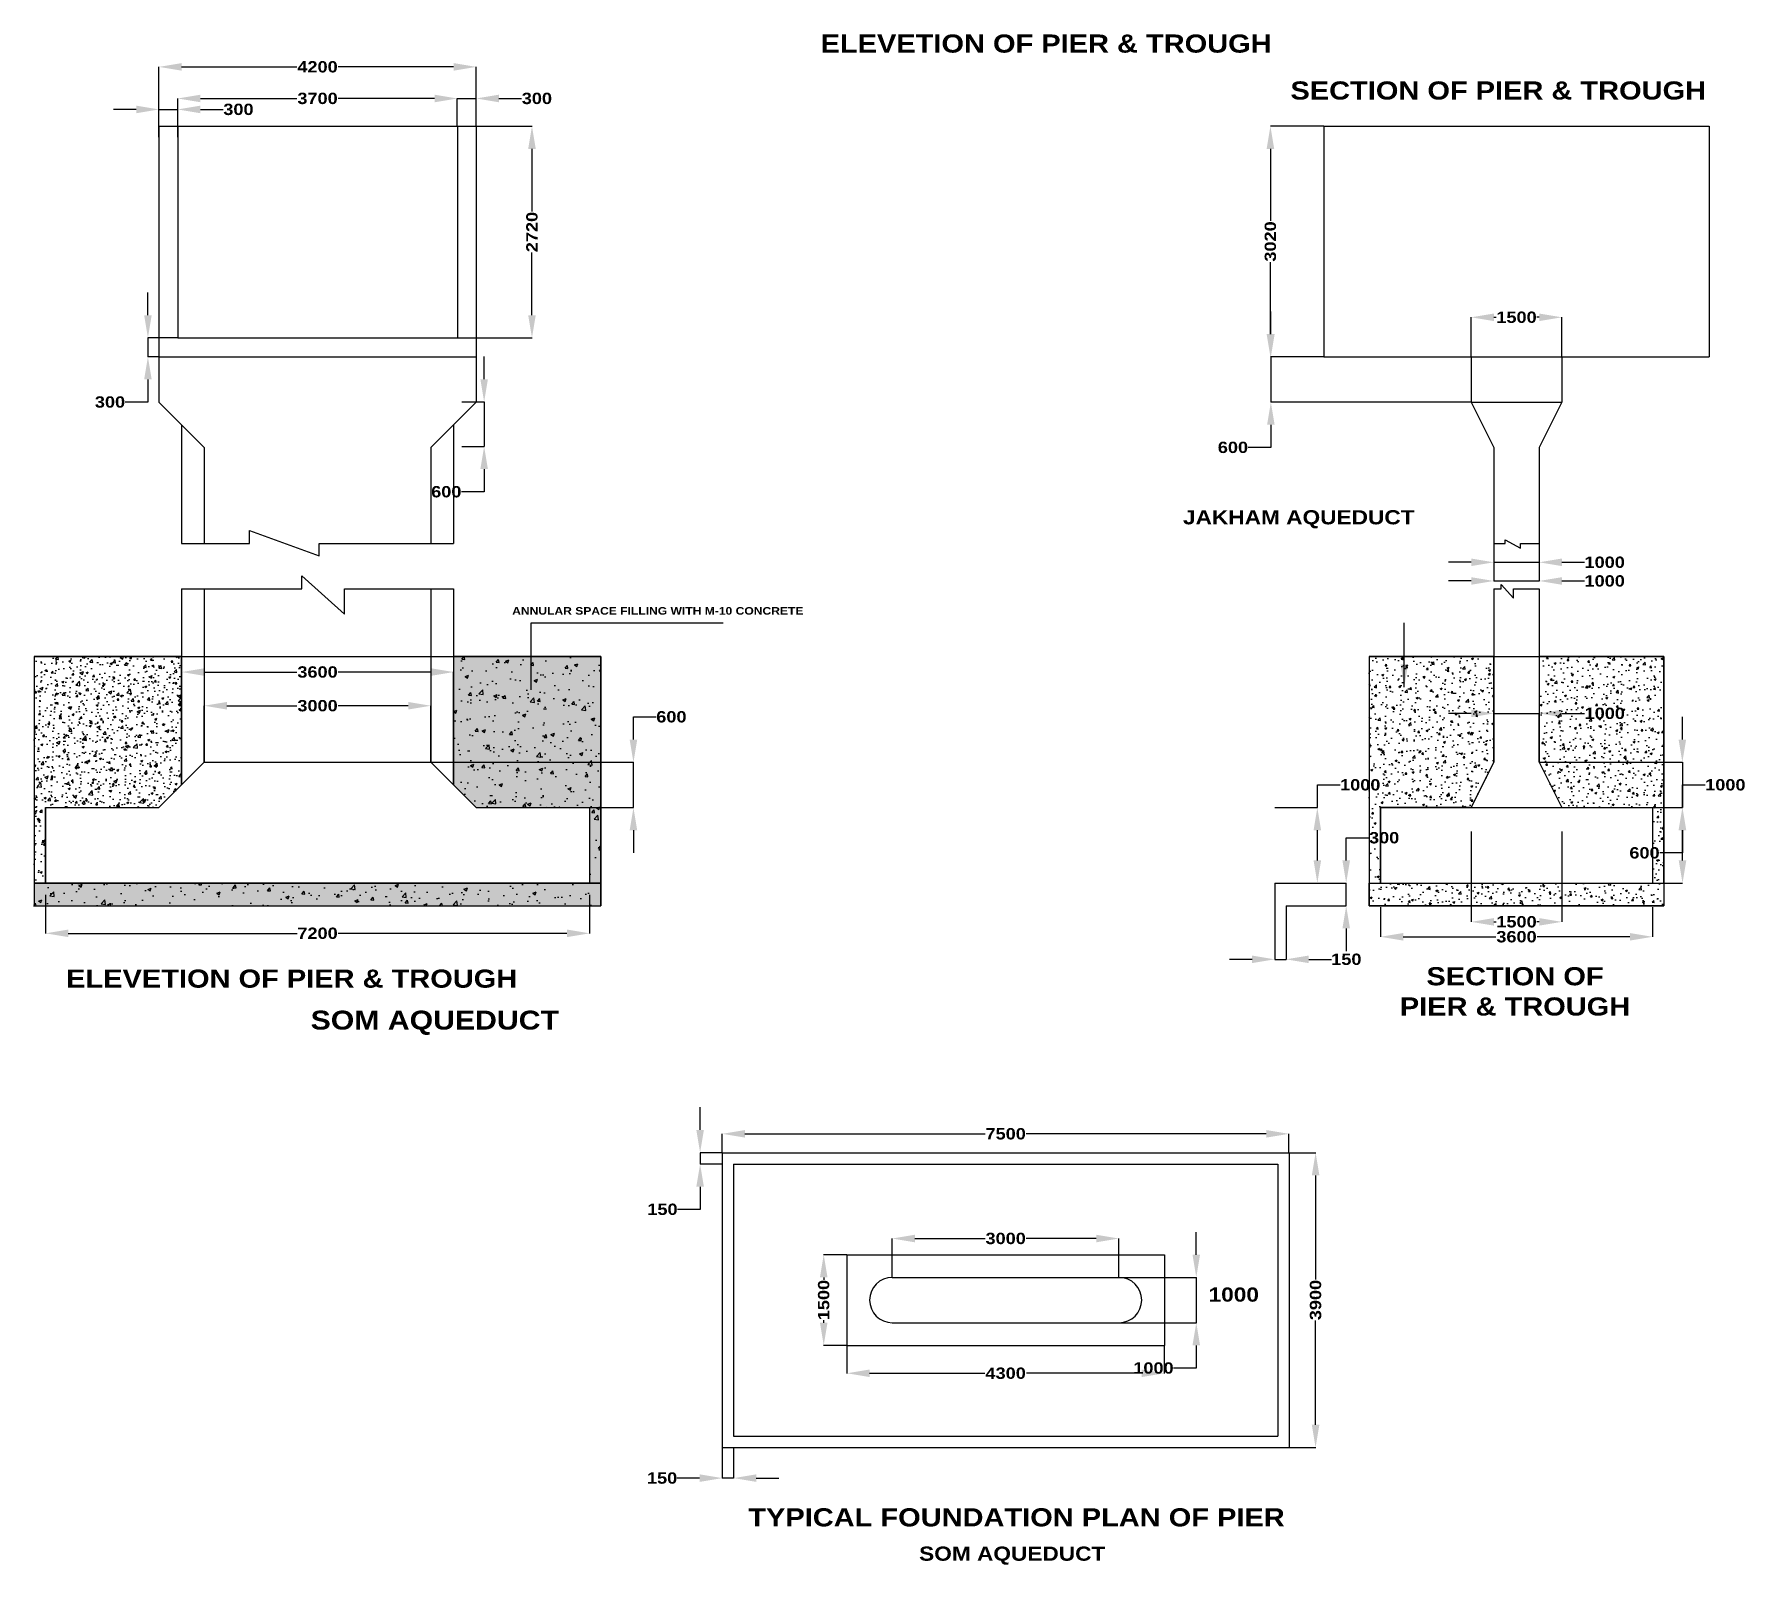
# Model space of a CAD drawing. Header units: millimetres. Extents: x -10467 to 12172, y -15645 to 4606.
import ezdxf

# ---------------------------------------------------------------- set-up
doc = ezdxf.new("R2010")
doc.units = ezdxf.units.MM
doc.styles.get("Standard").update_dxf_attribs({"font": 'ariblk.TTF'})
doc.dimstyles.new('ISO-25', dxfattribs={"dimtxt": 150, "dimasz": 300, "dimexe": 1.25, "dimexo": 0.625, "dimtad": 0, "dimtoh": 1, "dimtxsty": 'Standard', "dimcen": 75, "dimadec": 0, "dimazin": 0, "dimtfac": 1, "dimtmove": 0, "dimatfit": 2, "dimfxl": 0, "dimarcsym": 0})
pattern_1 = [(50, (-9067.62, 0), (455.462, -39.848), [47.625, -523.875]), (355, (-9067.6, 0), (-88.107, 477.642), [38.1, -419.1]), (100.451, (-9029.67, -3.3), (367.356, 437.792), [40.475, -445.225]), (46.184, (-9067.6, 127), (677.698, -105.106), [71.438, -785.812]), (96.636, (-9011.15, 118.24), (593.51, 618.564), [60.712, -667.837]), (351.184, (-9067.6, 127), (593.51, 618.563), [57.15, -628.65]), (21, (-9004.12, 95.25), (379.037, -255.664), [47.625, -523.875]), (326, (-9004.1, 95.25), (154.505, 460.47), [38.1, -419.1]), (71.4514, (-8972.54, 73.94), (533.541, 204.807), [40.475, -445.225]), (37.5, (-9067.62, 0), (7.7215, 211.3876), [0, -414.02, 0, -425.45, 0, -420.6875]), (7.5, (-9067.62, 0), (167.049, 250.4514), [0, -242.57, 0, -404.495, 0, -160.3375]), (327.5, (-9209.23, 0), (338.9765, -14.322), [0, -158.75, 0, -495.3, 0, -657.225]), (317.5, (-9272.73, 0), (370.323, 63.566), [0, -206.375, 0, -328.93, 0, -466.725])]
pattern_2 = [(50, (-9067.62, 0), (273.277, -23.9086), [28.575, -314.325]), (355, (-9067.62, 0), (-52.864, 286.585), [22.86, -251.46]), (100.451, (-9044.85, -2), (220.414, 262.675), [24.285, -267.135]), (46.184, (-9067.62, 76.2), (406.619, -63.063), [42.862, -471.488]), (96.6356, (-9033.74, 70.94), (356.106, 371.138), [36.428, -400.702]), (351.184, (-9067.62, 76.2), (356.107, 371.138), [34.29, -377.19]), (21, (-9029.52, 57.15), (227.4223, -153.3983), [28.575, -314.325]), (326, (-9029.52, 57.15), (92.703, 276.282), [22.86, -251.46]), (71.4514, (-9010.57, 44.37), (320.125, 122.884), [24.285, -267.135]), (37.5, (-9067.62, 0), (4.6329, 126.8326), [0, -248.412, 0, -255.27, 0, -252.4125]), (7.5, (-9067.62, 0), (100.2295, 150.2709), [0, -145.542, 0, -242.697, 0, -96.2025]), (327.5, (-9152.59, 0), (203.3859, -8.5931), [0, -95.25, 0, -297.18, 0, -394.335]), (317.5, (-9190.69, 0), (222.1938, 38.1397), [0, -123.825, 0, -197.358, 0, -280.035])]

# ---------------------------------------------------------------- blocks, each defined once
blk = doc.blocks.new('*D1')
at = {"color": 0, "lineweight": -2}
for p, q in [((7351, -6942), (7351, -7337)), ((10951, -6942), (10951, -7337)), ((7651, -7336), (8879, -7336)), ((10651, -7336), (9423, -7336))]:
    blk.add_line(p, q, dxfattribs=at)
at = {"color": 0}
for points in [[(7651, -7286), (7651, -7386), (7351, -7336)], [(10651, -7286), (10651, -7386), (10951, -7336)]]:
    blk.add_solid(points, dxfattribs=at)
at = {"layer": 'Defpoints', "color": 0}
for p in [(7351, -6941), (10951, -6941), (10951, -7336)]:
    blk.add_point(p, dxfattribs=at)
at = {"color": 0, "insert": (9151, -7336), "char_height": 150, "attachment_point": 5}
blk.add_mtext('3600', dxfattribs=at)
blk = doc.blocks.new('*D2')
at = {"color": 0, "lineweight": -2}
for p, q in [((11346, -4726), (11346, -4426)), ((9451, -5026), (11348, -5026)), ((11346, -5026), (11346, -5626)), ((10952, -5626), (11348, -5626)), ((11346, -5926), (11346, -6226)), ((11346, -6226), (11046, -6226))]:
    blk.add_line(p, q, dxfattribs=at)
at = {"color": 0}
for points in [[(11296, -4726), (11396, -4726), (11346, -5026)], [(11296, -5926), (11396, -5926), (11346, -5626)]]:
    blk.add_solid(points, dxfattribs=at)
at = {"layer": 'Defpoints', "color": 0}
for p in [(9451, -5026), (10951, -5626), (11346, -5626)]:
    blk.add_point(p, dxfattribs=at)
at = {"color": 0, "insert": (10845, -6226), "char_height": 150, "attachment_point": 5}
blk.add_mtext('600', dxfattribs=at)
blk = doc.blocks.new('*D3')
at = {"color": 0, "lineweight": -2}
for p, q in [((8551, -5942), (8551, -7139)), ((9751, -5942), (9751, -7139)), ((8851, -7138), (8884, -7138)), ((9451, -7138), (9418, -7138))]:
    blk.add_line(p, q, dxfattribs=at)
at = {"color": 0}
for points in [[(8851, -7088), (8851, -7188), (8551, -7138)], [(9451, -7088), (9451, -7188), (9751, -7138)]]:
    blk.add_solid(points, dxfattribs=at)
at = {"layer": 'Defpoints', "color": 0}
for p in [(8551, -5941), (9751, -5941), (9751, -7138)]:
    blk.add_point(p, dxfattribs=at)
at = {"color": 0, "insert": (9151, -7138), "char_height": 150, "attachment_point": 5}
blk.add_mtext('1500', dxfattribs=at)
blk = doc.blocks.new('*D4')
at = {"color": 0, "lineweight": -2}
for p, q in [((8551, -4380), (8251, -4380)), ((8851, -5026), (8851, -4379)), ((8851, -4380), (9451, -4380)), ((9451, -5026), (9451, -4379)), ((9751, -4380), (10051, -4380))]:
    blk.add_line(p, q, dxfattribs=at)
at = {"color": 0}
for points in [[(8551, -4330), (8551, -4430), (8851, -4380)], [(9751, -4330), (9751, -4430), (9451, -4380)]]:
    blk.add_solid(points, dxfattribs=at)
at = {"layer": 'Defpoints', "color": 0}
for p in [(9451, -4380), (8851, -5026), (9451, -5026)]:
    blk.add_point(p, dxfattribs=at)
at = {"color": 0, "insert": (10319, -4380), "char_height": 150, "attachment_point": 5}
blk.add_mtext('1000', dxfattribs=at)
blk = doc.blocks.new('*D5')
at = {"color": 0, "lineweight": -2}
for p, q in [((-10317, -6779), (-10317, -7292)), ((-3117, -6779), (-3117, -7292)), ((-10017, -7290), (-6988, -7290)), ((-3417, -7290), (-6446, -7290))]:
    blk.add_line(p, q, dxfattribs=at)
at = {"color": 0}
for points in [[(-10017, -7240), (-10017, -7340), (-10317, -7290)], [(-3417, -7240), (-3417, -7340), (-3117, -7290)]]:
    blk.add_solid(points, dxfattribs=at)
at = {"layer": 'Defpoints', "color": 0}
for p in [(-10317, -6779), (-3117, -6779), (-3117, -7290)]:
    blk.add_point(p, dxfattribs=at)
at = {"color": 0, "insert": (-6717, -7290), "char_height": 150, "attachment_point": 5}
blk.add_mtext('7200', dxfattribs=at)
blk = doc.blocks.new('*D6')
at = {"color": 0, "lineweight": -2}
for p, q in [((11348, -5626), (11348, -5326)), ((11348, -5326), (11648, -5326)), ((10951, -5626), (11349, -5626)), ((11348, -6326), (11348, -5926)), ((10951, -6626), (11349, -6626))]:
    blk.add_line(p, q, dxfattribs=at)
at = {"color": 0}
for points in [[(11298, -5926), (11398, -5926), (11348, -5626)], [(11298, -6326), (11398, -6326), (11348, -6626)]]:
    blk.add_solid(points, dxfattribs=at)
at = {"layer": 'Defpoints', "color": 0}
for p in [(10951, -5626), (11348, -5626), (10951, -6626)]:
    blk.add_point(p, dxfattribs=at)
at = {"color": 0, "insert": (11915, -5326), "char_height": 150, "attachment_point": 5}
blk.add_mtext('1000', dxfattribs=at)
blk = doc.blocks.new('*D7')
at = {"color": 0, "lineweight": -2}
for p, q in [((6515, -5626), (6515, -5326)), ((6515, -5326), (6815, -5326)), ((5951, -5626), (6516, -5626)), ((6515, -6326), (6515, -5926)), ((5951, -6626), (6516, -6626))]:
    blk.add_line(p, q, dxfattribs=at)
at = {"color": 0}
for points in [[(6465, -5926), (6565, -5926), (6515, -5626)], [(6465, -6326), (6565, -6326), (6515, -6626)]]:
    blk.add_solid(points, dxfattribs=at)
at = {"layer": 'Defpoints', "color": 0}
for p in [(5951, -5626), (6515, -5626), (5951, -6626)]:
    blk.add_point(p, dxfattribs=at)
at = {"color": 0, "insert": (7083, -5326), "char_height": 150, "attachment_point": 5}
blk.add_mtext('1000', dxfattribs=at)
blk = doc.blocks.new('*D8')
at = {"color": 0, "lineweight": -2}
for p, q in [((-2536, -4726), (-2536, -4426)), ((-2536, -4426), (-2236, -4426)), ((-5216, -5026), (-2534, -5026)), ((-2536, -5626), (-2536, -5026)), ((-3116, -5626), (-2534, -5626)), ((-2536, -5926), (-2536, -6226))]:
    blk.add_line(p, q, dxfattribs=at)
at = {"color": 0}
for points in [[(-2586, -4726), (-2486, -4726), (-2536, -5026)], [(-2586, -5926), (-2486, -5926), (-2536, -5626)]]:
    blk.add_solid(points, dxfattribs=at)
at = {"layer": 'Defpoints', "color": 0}
for p in [(-5217, -5026), (-2536, -5026), (-3117, -5626)]:
    blk.add_point(p, dxfattribs=at)
at = {"color": 0, "insert": (-2034, -4426), "char_height": 150, "attachment_point": 5}
blk.add_mtext('600', dxfattribs=at)
blk = doc.blocks.new('*D9')
at = {"color": 0, "lineweight": -2}
for p, q in [((-8517, -5326), (-8517, -3832)), ((-8217, -3833), (-6989, -3833)), ((-5217, -3833), (-6445, -3833)), ((-4917, -5326), (-4917, -3832))]:
    blk.add_line(p, q, dxfattribs=at)
at = {"color": 0}
for points in [[(-8217, -3783), (-8217, -3883), (-8517, -3833)], [(-5217, -3783), (-5217, -3883), (-4917, -3833)]]:
    blk.add_solid(points, dxfattribs=at)
at = {"layer": 'Defpoints', "color": 0}
for p in [(-4917, -3833), (-8517, -5326), (-4917, -5326)]:
    blk.add_point(p, dxfattribs=at)
at = {"color": 0, "insert": (-6717, -3833), "char_height": 150, "attachment_point": 5}
blk.add_mtext('3600', dxfattribs=at)
blk = doc.blocks.new('*D10')
at = {"color": 0, "lineweight": -2}
for p, q in [((6600, 3389), (5893, 3389)), ((5894, 3089), (5894, 2136)), ((5894, 639), (5894, 1592)), ((6600, 339), (5893, 339))]:
    blk.add_line(p, q, dxfattribs=at)
at = {"color": 0}
for points in [[(5844, 3089), (5944, 3089), (5894, 3389)], [(5844, 639), (5944, 639), (5894, 339)]]:
    blk.add_solid(points, dxfattribs=at)
at = {"layer": 'Defpoints', "color": 0}
for p in [(6601, 3389), (5894, 339), (6601, 339)]:
    blk.add_point(p, dxfattribs=at)
at = {"color": 0, "insert": (5894, 1864), "char_height": 150, "attachment_point": 5, "rotation": 90}
blk.add_mtext('3020', dxfattribs=at)
blk = doc.blocks.new('*D11')
at = {"color": 0, "lineweight": -2}
for p, q in [((-4866, 3389), (-3878, 3389)), ((-3879, 3089), (-3879, 2262)), ((-3879, 889), (-3879, 1716)), ((-4866, 589), (-3878, 589))]:
    blk.add_line(p, q, dxfattribs=at)
at = {"color": 0}
for points in [[(-3929, 3089), (-3829, 3089), (-3879, 3389)], [(-3929, 889), (-3829, 889), (-3879, 589)]]:
    blk.add_solid(points, dxfattribs=at)
at = {"layer": 'Defpoints', "color": 0}
for p in [(-4867, 3389), (-4867, 589), (-3879, 589)]:
    blk.add_point(p, dxfattribs=at)
at = {"color": 0, "insert": (-3879, 1989), "char_height": 150, "attachment_point": 5, "rotation": 90}
blk.add_mtext('2720', dxfattribs=at)
blk = doc.blocks.new('*D12')
at = {"color": 0, "lineweight": -2}
for p, q in [((-5167, 3756), (-5467, 3756)), ((-4867, 3390), (-4867, 3757)), ((-4867, 3756), (-4617, 3756)), ((-4617, 3390), (-4617, 3757)), ((-4317, 3756), (-4017, 3756))]:
    blk.add_line(p, q, dxfattribs=at)
at = {"color": 0}
for points in [[(-5167, 3806), (-5167, 3706), (-4867, 3756)], [(-4317, 3806), (-4317, 3706), (-4617, 3756)]]:
    blk.add_solid(points, dxfattribs=at)
at = {"layer": 'Defpoints', "color": 0}
for p in [(-4617, 3756), (-4867, 3389), (-4617, 3389)]:
    blk.add_point(p, dxfattribs=at)
at = {"color": 0, "insert": (-3814, 3756), "char_height": 150, "attachment_point": 5}
blk.add_mtext('300', dxfattribs=at)
blk = doc.blocks.new('*D13')
at = {"color": 0, "lineweight": -2}
for p, q in [((-8567, 3390), (-8567, 3757)), ((-8267, 3756), (-6989, 3756)), ((-5167, 3756), (-6445, 3756)), ((-4867, 3390), (-4867, 3757))]:
    blk.add_line(p, q, dxfattribs=at)
at = {"color": 0}
for points in [[(-8267, 3806), (-8267, 3706), (-8567, 3756)], [(-5167, 3806), (-5167, 3706), (-4867, 3756)]]:
    blk.add_solid(points, dxfattribs=at)
at = {"layer": 'Defpoints', "color": 0}
for p in [(-4867, 3756), (-8567, 3389), (-4867, 3389)]:
    blk.add_point(p, dxfattribs=at)
at = {"color": 0, "insert": (-6717, 3756), "char_height": 150, "attachment_point": 5}
blk.add_mtext('3700', dxfattribs=at)
blk = doc.blocks.new('*D14')
at = {"color": 0, "lineweight": -2}
for p, q in [((-9117, 3611), (-9417, 3611)), ((-8817, 3244), (-8817, 3612)), ((-8817, 3611), (-8567, 3611)), ((-8567, 3244), (-8567, 3612)), ((-8267, 3611), (-7967, 3611))]:
    blk.add_line(p, q, dxfattribs=at)
at = {"color": 0}
for points in [[(-9117, 3661), (-9117, 3561), (-8817, 3611)], [(-8267, 3661), (-8267, 3561), (-8567, 3611)]]:
    blk.add_solid(points, dxfattribs=at)
at = {"layer": 'Defpoints', "color": 0}
for p in [(-8567, 3611), (-8817, 3244), (-8567, 3244)]:
    blk.add_point(p, dxfattribs=at)
at = {"color": 0, "insert": (-7764, 3611), "char_height": 150, "attachment_point": 5}
blk.add_mtext('300', dxfattribs=at)
blk = doc.blocks.new('*D15')
at = {"color": 0, "lineweight": -2}
for p, q in [((-8817, 3390), (-8817, 4175)), ((-8517, 4174), (-6990, 4174)), ((-4917, 4174), (-6443, 4174)), ((-4617, 3390), (-4617, 4175))]:
    blk.add_line(p, q, dxfattribs=at)
at = {"color": 0}
for points in [[(-8517, 4224), (-8517, 4124), (-8817, 4174)], [(-4917, 4224), (-4917, 4124), (-4617, 4174)]]:
    blk.add_solid(points, dxfattribs=at)
at = {"layer": 'Defpoints', "color": 0}
for p in [(-4617, 4174), (-8817, 3390), (-4617, 3390)]:
    blk.add_point(p, dxfattribs=at)
at = {"color": 0, "insert": (-6717, 4174), "char_height": 150, "attachment_point": 5}
blk.add_mtext('4200', dxfattribs=at)
blk = doc.blocks.new('*D16')
at = {"color": 0, "lineweight": -2}
for p, q in [((-8217, -5025), (-8217, -4278)), ((-7917, -4279), (-6989, -4279)), ((-5517, -4279), (-6445, -4279)), ((-5217, -5026), (-5217, -4278))]:
    blk.add_line(p, q, dxfattribs=at)
at = {"color": 0}
for points in [[(-7917, -4229), (-7917, -4329), (-8217, -4279)], [(-5517, -4229), (-5517, -4329), (-5217, -4279)]]:
    blk.add_solid(points, dxfattribs=at)
at = {"layer": 'Defpoints', "color": 0}
for p in [(-5217, -4279), (-8217, -5026), (-5217, -5026)]:
    blk.add_point(p, dxfattribs=at)
at = {"color": 0, "insert": (-6717, -4279), "char_height": 150, "attachment_point": 5}
blk.add_mtext('3000', dxfattribs=at)
blk = doc.blocks.new('*D17')
at = {"color": 0, "lineweight": -2}
for p, q in [((290, -11542), (-19, -11542)), ((-18, -11842), (-18, -11875)), ((-18, -12442), (-18, -12410)), ((290, -12742), (-19, -12742))]:
    blk.add_line(p, q, dxfattribs=at)
at = {"color": 0}
for points in [[(-68, -11842), (32, -11842), (-18, -11542)], [(-68, -12442), (32, -12442), (-18, -12742)]]:
    blk.add_solid(points, dxfattribs=at)
at = {"layer": 'Defpoints', "color": 0}
for p in [(290, -11542), (-18, -12742), (290, -12742)]:
    blk.add_point(p, dxfattribs=at)
at = {"color": 0, "insert": (-18, -12142), "char_height": 150, "attachment_point": 5, "rotation": 90}
blk.add_mtext('1500', dxfattribs=at)
blk = doc.blocks.new('*D18')
at = {"color": 0, "lineweight": -2}
for p, q in [((290, -12743), (290, -13112)), ((4490, -12743), (4490, -13112)), ((590, -13111), (2116, -13111)), ((4190, -13111), (2664, -13111))]:
    blk.add_line(p, q, dxfattribs=at)
at = {"color": 0}
for points in [[(590, -13061), (590, -13161), (290, -13111)], [(4190, -13061), (4190, -13161), (4490, -13111)]]:
    blk.add_solid(points, dxfattribs=at)
at = {"layer": 'Defpoints', "color": 0}
for p in [(290, -12742), (4490, -12742), (4490, -13111)]:
    blk.add_point(p, dxfattribs=at)
at = {"color": 0, "insert": (2390, -13111), "char_height": 150, "attachment_point": 5}
blk.add_mtext('4300', dxfattribs=at)
blk = doc.blocks.new('*D19')
at = {"color": 0, "lineweight": -2}
for p, q in [((4913, -11542), (4913, -11242)), ((891, -11842), (4914, -11842)), ((4913, -11842), (4913, -12442)), ((891, -12442), (4914, -12442)), ((4913, -12742), (4913, -13042)), ((4913, -13042), (4613, -13042))]:
    blk.add_line(p, q, dxfattribs=at)
at = {"color": 0}
for points in [[(4863, -11542), (4963, -11542), (4913, -11842)], [(4863, -12742), (4963, -12742), (4913, -12442)]]:
    blk.add_solid(points, dxfattribs=at)
at = {"layer": 'Defpoints', "color": 0}
for p in [(890, -11842), (890, -12442), (4913, -12442)]:
    blk.add_point(p, dxfattribs=at)
at = {"color": 0, "insert": (4346, -13042), "char_height": 150, "attachment_point": 5}
blk.add_mtext('1000', dxfattribs=at)
blk = doc.blocks.new('*D20')
at = {"color": 0, "lineweight": -2}
for p, q in [((890, -11842), (890, -11326)), ((1190, -11328), (2118, -11328)), ((3590, -11328), (2662, -11328)), ((3890, -11842), (3890, -11326))]:
    blk.add_line(p, q, dxfattribs=at)
at = {"color": 0}
for points in [[(1190, -11278), (1190, -11378), (890, -11328)], [(3590, -11278), (3590, -11378), (3890, -11328)]]:
    blk.add_solid(points, dxfattribs=at)
at = {"layer": 'Defpoints', "color": 0}
for p in [(3890, -11328), (890, -11842), (3890, -11842)]:
    blk.add_point(p, dxfattribs=at)
at = {"color": 0, "insert": (2390, -11328), "char_height": 150, "attachment_point": 5}
blk.add_mtext('3000', dxfattribs=at)
blk = doc.blocks.new('*D21')
at = {"color": 0, "lineweight": -2}
for p, q in [((5900, 639), (5900, 939)), ((6600, 339), (5898, 339)), ((5900, 339), (5900, -261)), ((8550, -261), (5898, -261)), ((5900, -561), (5900, -861)), ((5900, -861), (5600, -861))]:
    blk.add_line(p, q, dxfattribs=at)
at = {"color": 0}
for points in [[(5850, 639), (5950, 639), (5900, 339)], [(5850, -561), (5950, -561), (5900, -261)]]:
    blk.add_solid(points, dxfattribs=at)
at = {"layer": 'Defpoints', "color": 0}
for p in [(6601, 339), (5900, -261), (8551, -261)]:
    blk.add_point(p, dxfattribs=at)
at = {"color": 0, "insert": (5398, -861), "char_height": 150, "attachment_point": 5}
blk.add_mtext('600', dxfattribs=at)
blk = doc.blocks.new('*D22')
at = {"color": 0, "lineweight": -2}
for p, q in [((8851, -2134), (8851, -2382)), ((9451, -2134), (9451, -2382)), ((8551, -2381), (8251, -2381)), ((8851, -2381), (9451, -2381)), ((9751, -2381), (10051, -2381))]:
    blk.add_line(p, q, dxfattribs=at)
at = {"color": 0}
for points in [[(8551, -2331), (8551, -2431), (8851, -2381)], [(9751, -2331), (9751, -2431), (9451, -2381)]]:
    blk.add_solid(points, dxfattribs=at)
at = {"layer": 'Defpoints', "color": 0}
for p in [(8851, -2133), (9451, -2133), (9451, -2381)]:
    blk.add_point(p, dxfattribs=at)
at = {"color": 0, "insert": (10318, -2381), "char_height": 150, "attachment_point": 5}
blk.add_mtext('1000', dxfattribs=at)
blk = doc.blocks.new('*D23')
at = {"color": 0, "lineweight": -2}
for p, q in [((8551, 340), (8551, 862)), ((8851, 861), (8884, 861)), ((9451, 861), (9418, 861)), ((9751, 340), (9751, 862))]:
    blk.add_line(p, q, dxfattribs=at)
at = {"color": 0}
for points in [[(8851, 911), (8851, 811), (8551, 861)], [(9451, 911), (9451, 811), (9751, 861)]]:
    blk.add_solid(points, dxfattribs=at)
at = {"layer": 'Defpoints', "color": 0}
for p in [(9751, 861), (8551, 339), (9751, 339)]:
    blk.add_point(p, dxfattribs=at)
at = {"color": 0, "insert": (9151, 861), "char_height": 150, "attachment_point": 5}
blk.add_mtext('1500', dxfattribs=at)
blk = doc.blocks.new('*D24')
at = {"color": 0, "lineweight": -2}
for p, q in [((6897, -6326), (6897, -6026)), ((6897, -6026), (7197, -6026)), ((6101, -6626), (6898, -6626)), ((6897, -6926), (6897, -6626)), ((6101, -6926), (6898, -6926)), ((6897, -7226), (6897, -7526))]:
    blk.add_line(p, q, dxfattribs=at)
at = {"color": 0}
for points in [[(6847, -6326), (6947, -6326), (6897, -6626)], [(6847, -7226), (6947, -7226), (6897, -6926)]]:
    blk.add_solid(points, dxfattribs=at)
at = {"layer": 'Defpoints', "color": 0}
for p in [(6101, -6626), (6897, -6626), (6101, -6926)]:
    blk.add_point(p, dxfattribs=at)
at = {"color": 0, "insert": (7399, -6026), "char_height": 150, "attachment_point": 5}
blk.add_mtext('300', dxfattribs=at)
blk = doc.blocks.new('*D25')
at = {"color": 0, "lineweight": -2}
for p, q in [((5951, -6627), (5951, -7636)), ((6101, -6927), (6101, -7636)), ((5651, -7634), (5351, -7634)), ((5951, -7634), (6101, -7634)), ((6401, -7634), (6701, -7634))]:
    blk.add_line(p, q, dxfattribs=at)
at = {"color": 0}
for points in [[(5651, -7584), (5651, -7684), (5951, -7634)], [(6401, -7584), (6401, -7684), (6101, -7634)]]:
    blk.add_solid(points, dxfattribs=at)
at = {"layer": 'Defpoints', "color": 0}
for p in [(5951, -6626), (6101, -6926), (6101, -7634)]:
    blk.add_point(p, dxfattribs=at)
at = {"color": 0, "insert": (6899, -7634), "char_height": 150, "attachment_point": 5}
blk.add_mtext('150', dxfattribs=at)
blk = doc.blocks.new('*D26')
at = {"color": 0, "lineweight": -2}
for p, q in [((-1360, -10192), (-1360, -9941)), ((-1060, -9943), (2119, -9943)), ((5840, -9943), (2661, -9943)), ((6140, -10192), (6140, -9941))]:
    blk.add_line(p, q, dxfattribs=at)
at = {"color": 0}
for points in [[(-1060, -9893), (-1060, -9993), (-1360, -9943)], [(5840, -9893), (5840, -9993), (6140, -9943)]]:
    blk.add_solid(points, dxfattribs=at)
at = {"layer": 'Defpoints', "color": 0}
for p in [(6140, -9943), (-1360, -10192), (6140, -10192)]:
    blk.add_point(p, dxfattribs=at)
at = {"color": 0, "insert": (2390, -9943), "char_height": 150, "attachment_point": 5}
blk.add_mtext('7500', dxfattribs=at)
blk = doc.blocks.new('*D27')
at = {"color": 0, "lineweight": -2}
for p, q in [((6141, -10192), (6494, -10192)), ((6492, -10492), (6492, -11870)), ((6492, -13792), (6492, -12414)), ((6141, -14092), (6494, -14092))]:
    blk.add_line(p, q, dxfattribs=at)
at = {"color": 0}
for points in [[(6442, -10492), (6542, -10492), (6492, -10192)], [(6442, -13792), (6542, -13792), (6492, -14092)]]:
    blk.add_solid(points, dxfattribs=at)
at = {"layer": 'Defpoints', "color": 0}
for p in [(6140, -10192), (6140, -14092), (6492, -14092)]:
    blk.add_point(p, dxfattribs=at)
at = {"color": 0, "insert": (6492, -12142), "char_height": 150, "attachment_point": 5, "rotation": 90}
blk.add_mtext('3900', dxfattribs=at)
blk = doc.blocks.new('*D28')
at = {"color": 0, "lineweight": -2}
for p, q in [((-1360, -14093), (-1360, -14499)), ((-1210, -14093), (-1210, -14499)), ((-1660, -14498), (-1960, -14498)), ((-1210, -14498), (-1360, -14498)), ((-910, -14498), (-610, -14498))]:
    blk.add_line(p, q, dxfattribs=at)
at = {"color": 0}
for points in [[(-1660, -14448), (-1660, -14548), (-1360, -14498)], [(-910, -14448), (-910, -14548), (-1210, -14498)]]:
    blk.add_solid(points, dxfattribs=at)
at = {"layer": 'Defpoints', "color": 0}
for p in [(-1360, -14092), (-1210, -14092), (-1360, -14498)]:
    blk.add_point(p, dxfattribs=at)
at = {"color": 0, "insert": (-2157, -14498), "char_height": 150, "attachment_point": 5}
blk.add_mtext('150', dxfattribs=at)
blk = doc.blocks.new('*D29')
at = {"color": 0, "lineweight": -2}
for p, q in [((-1654, -9892), (-1654, -9592)), ((-1360, -10192), (-1655, -10192)), ((-1360, -10342), (-1655, -10342)), ((-1654, -10192), (-1654, -10342)), ((-1654, -10642), (-1654, -10942)), ((-1654, -10942), (-1954, -10942))]:
    blk.add_line(p, q, dxfattribs=at)
at = {"color": 0}
for points in [[(-1704, -9892), (-1604, -9892), (-1654, -10192)], [(-1704, -10642), (-1604, -10642), (-1654, -10342)]]:
    blk.add_solid(points, dxfattribs=at)
at = {"layer": 'Defpoints', "color": 0}
for p in [(-1654, -10342), (-1360, -10192), (-1360, -10342)]:
    blk.add_point(p, dxfattribs=at)
at = {"color": 0, "insert": (-2152, -10942), "char_height": 150, "attachment_point": 5}
blk.add_mtext('150', dxfattribs=at)
blk = doc.blocks.new('*D30')
at = {"color": 0, "lineweight": -2}
for p, q in [((-4512, 42), (-4512, 342)), ((-4807, -258), (-4510, -258)), ((-4512, -258), (-4512, -848)), ((-4807, -848), (-4510, -848)), ((-4512, -1148), (-4512, -1448)), ((-4512, -1448), (-4812, -1448))]:
    blk.add_line(p, q, dxfattribs=at)
at = {"color": 0}
for points in [[(-4562, 42), (-4462, 42), (-4512, -258)], [(-4562, -1148), (-4462, -1148), (-4512, -848)]]:
    blk.add_solid(points, dxfattribs=at)
at = {"layer": 'Defpoints', "color": 0}
for p in [(-4807, -258), (-4807, -848), (-4512, -848)]:
    blk.add_point(p, dxfattribs=at)
at = {"color": 0, "insert": (-5013, -1448), "char_height": 150, "attachment_point": 5}
blk.add_mtext('600', dxfattribs=at)
blk = doc.blocks.new('*D31')
at = {"color": 0, "lineweight": -2}
for p, q in [((-8962, 889), (-8962, 1189)), ((-8567, 589), (-8963, 589)), ((-8962, 589), (-8962, 339)), ((-8817, 339), (-8963, 339)), ((-8962, 39), (-8962, -261)), ((-8962, -261), (-9262, -261))]:
    blk.add_line(p, q, dxfattribs=at)
at = {"color": 0}
for points in [[(-9012, 889), (-8912, 889), (-8962, 589)], [(-9012, 39), (-8912, 39), (-8962, 339)]]:
    blk.add_solid(points, dxfattribs=at)
at = {"layer": 'Defpoints', "color": 0}
for p in [(-8567, 589), (-8962, 339), (-8817, 339)]:
    blk.add_point(p, dxfattribs=at)
at = {"color": 0, "insert": (-9464, -261), "char_height": 150, "attachment_point": 5}
blk.add_mtext('300', dxfattribs=at)
blk = doc.blocks.new('*D32')
at = {"color": 0, "lineweight": -2}
for p, q in [((8851, -2381), (8851, -2629)), ((9451, -2381), (9451, -2629)), ((8551, -2628), (8251, -2628)), ((8851, -2628), (9451, -2628)), ((9751, -2628), (10051, -2628))]:
    blk.add_line(p, q, dxfattribs=at)
at = {"color": 0}
for points in [[(8551, -2578), (8551, -2678), (8851, -2628)], [(9751, -2578), (9751, -2678), (9451, -2628)]]:
    blk.add_solid(points, dxfattribs=at)
at = {"layer": 'Defpoints', "color": 0}
for p in [(8851, -2380), (9451, -2380), (9451, -2628)]:
    blk.add_point(p, dxfattribs=at)
at = {"color": 0, "insert": (10318, -2628), "char_height": 150, "attachment_point": 5}
blk.add_mtext('1000', dxfattribs=at)

msp = doc.modelspace()

# ---------------------------------------------------------------- hatches: boundary and pattern name
h = msp.add_hatch()
h.set_pattern_fill('AR-CONC', color=256, scale=2.5, style=0)
h.set_pattern_definition(pattern_1)
h.paths.add_polyline_path([(-8516.751, -3626.237), (-10466.751, -3626.237), (-10466.751, -6626.237), (-10316.751, -6626.237), (-10316.751, -5626.237), (-8816.751, -5626.237), (-8516.751, -5325.612)])
h = msp.add_hatch()
h.set_pattern_fill('AR-CONC', color=256, scale=1.5, style=0)
h.set_pattern_definition(pattern_2)
h.paths.add_polyline_path([(-8516.751, -3626.237), (-10466.751, -3626.237), (-10466.751, -6626.237), (-10316.751, -6626.237), (-10316.751, -5626.237), (-8816.751, -5626.237), (-8516.751, -5325.612)])
h = msp.add_hatch()
h.set_pattern_fill('AR-CONC', color=256, scale=1.5, style=0)
h.set_pattern_definition(pattern_2)
h.paths.add_polyline_path([(-2966.751, -3626.237), (-4916.751, -3626.237), (-4916.751, -5325.612), (-4616.751, -5626.237), (-3116.751, -5626.237), (-3116.126, -6626.237), (-2966.751, -6626.237)])
h.paths.add_polyline_path([(-2966.751, -6626.237), (-10466.751, -6626.237), (-10466.751, -6926.237), (-2966.751, -6926.237)])
h = msp.add_hatch()
h.set_pattern_fill('AR-CONC', color=256, scale=2.5, style=0)
h.set_pattern_definition(pattern_1)
h.paths.add_polyline_path([(-2966.751, -3626.237), (-4916.751, -3626.237), (-4916.751, -5325.612), (-4616.751, -5626.237), (-3116.751, -5626.237), (-3116.126, -6626.237), (-2966.751, -6626.237)])
h = msp.add_hatch()
h.set_pattern_fill('AR-CONC', color=256, scale=1.5, style=0)
h.paths.add_polyline_path([(8850.872, -3626.237), (7200.872, -3626.237), (7200.872, -6626.237), (7350.872, -6626.237), (7350.872, -5626.237), (8550.872, -5626.237), (8850.872, -5026.237)])
h.paths.add_polyline_path([(11100.872, -3626.237), (9450.872, -3626.237), (9451.497, -5026.237), (9750.872, -5626.237), (10950.872, -5626.237), (10951.497, -6626.237), (11100.872, -6626.237)])
h.paths.add_polyline_path([(11100.872, -6626.237), (7200.872, -6626.237), (7200.872, -6926.237), (11100.872, -6926.237)])
h.paths.add_polyline_path([(9489.622, -4245.457), (10315.952, -4245.457), (10315.952, -4515.171), (9489.622, -4515.171)], flags=24)
h = msp.add_hatch()
h.set_pattern_fill('AR-CONC', color=256, scale=2.5, style=0)
h.set_pattern_definition(pattern_1)
h.paths.add_polyline_path([(-10466.751, -6626.237), (-10466.751, -6926.237), (-2966.751, -6926.237), (-2966.751, -6626.237)])

# ---------------------------------------------------------------- linework, layer by layer
for p, q in [((-8816.751, 3389.045), (-8816.751, -260.955)), ((-8816.751, 3389.045), (-4616.751, 3389.045)), ((-8566.751, 3389.045), (-8566.751, 589.045)), ((-4866.751, 3389.045), (-4866.751, 589.045)), ((-4616.751, 3389.045), (-4616.751, -260.955)), ((6600.872, 3389.045), (11700.872, 3389.045)), ((6600.872, 3389.045), (6600.872, 339.045)), ((11700.872, 3389.045), (11700.872, 339.045)), ((-8566.751, 589.045), (-4866.751, 589.045)), ((-8816.751, 339.045), (-4616.751, 339.045)), ((6600.872, 339.045), (11700.872, 339.045)), ((8550.872, 339.045), (8550.872, -260.955)), ((9750.872, 339.045), (9750.872, -260.955)), ((-8216.751, -860.955), (-8816.751, -260.955)), ((-5216.751, -860.955), (-4616.751, -260.955)), ((8550.872, -260.955), (9750.872, -260.955)), ((8550.872, -260.955), (8850.872, -860.955)), ((9750.872, -260.955), (9450.872, -860.955)), ((-8516.751, -560.955), (-8516.751, -2133.306)), ((-4916.751, -560.955), (-4916.751, -2133.306)), ((-8216.751, -860.955), (-8216.751, -2133.306)), ((-5216.751, -860.955), (-5216.751, -2133.306)), ((8850.872, -860.955), (8850.872, -2133.306)), ((9450.872, -860.955), (9450.872, -2133.306)), ((-7616.206, -2133.306), (-7616.206, -1961.242)), ((-7616.206, -1961.242), (-6695.875, -2295.474)), ((-8516.751, -2133.306), (-8216.751, -2133.306)), ((-8216.751, -2133.306), (-7616.206, -2133.306)), ((-6695.875, -2295.474), (-6695.875, -2133.306)), ((-6695.875, -2133.306), (-4916.751, -2133.306)), ((8850.872, -2133.306), (9000.554, -2133.306)), ((9000.554, -2133.306), (9000.554, -2084.196)), ((9000.554, -2084.196), (9205.043, -2195.591)), ((9205.043, -2142.546), (9205.043, -2133.306)), ((9205.043, -2133.306), (9450.872, -2133.306)), ((9205.043, -2195.591), (9205.043, -2142.546)), ((-6922.97, -2733.306), (-6922.97, -2558.084)), ((-6922.97, -2558.084), (-6361.209, -3065.401)), ((8950.096, -2733.306), (8950.096, -2675.649)), ((8950.096, -2675.649), (9109.438, -2853.35)), ((-8516.751, -2733.306), (-8516.751, -5326.237)), ((-8516.751, -2733.306), (-6922.97, -2733.306)), ((-8216.751, -2733.306), (-8216.751, -5026.237)), ((-6361.209, -3065.401), (-6361.209, -2733.306)), ((-6361.209, -2733.306), (-4916.751, -2733.306)), ((-5216.751, -2733.306), (-5216.751, -5026.237)), ((-4916.751, -2733.306), (-4916.751, -5326.237)), ((8850.872, -2733.306), (8850.872, -5026.237)), ((8850.872, -2733.306), (8950.096, -2733.306)), ((9109.438, -2853.35), (9109.438, -2733.999)), ((9109.438, -2733.999), (9450.872, -2733.999)), ((9450.872, -2733.306), (9450.872, -5026.237)), ((-10466.751, -3626.237), (-10466.751, -6926.237)), ((-10466.751, -3626.237), (-2966.751, -3626.237)), ((-2966.751, -3626.237), (-2966.751, -6926.237)), ((7200.872, -3626.237), (7200.872, -6926.237)), ((7200.872, -3626.237), (11100.872, -3626.237)), ((11100.872, -3626.237), (11100.872, -6926.237)), ((-8816.751, -5626.237), (-8216.751, -5026.237)), ((-8216.751, -5026.237), (-5216.751, -5026.237)), ((-5216.751, -5026.237), (-4616.751, -5626.237)), ((8850.872, -5026.237), (8550.872, -5626.237)), ((9450.872, -5026.237), (9750.872, -5626.237)), ((-10316.751, -5626.237), (-8816.751, -5626.237)), ((-10316.751, -5626.237), (-10316.751, -6626.237)), ((-4616.751, -5626.237), (-3116.751, -5626.237)), ((-3116.751, -5626.237), (-3116.751, -6626.237)), ((7350.872, -5626.237), (7350.872, -6626.237)), ((7350.872, -5626.237), (10950.872, -5626.237)), ((10950.872, -5626.237), (10950.872, -6626.237)), ((-10466.751, -6626.237), (-2966.751, -6626.237)), ((-8816.751, -6626.237), (-4616.751, -6626.237)), ((7200.872, -6626.237), (10950.872, -6626.237)), ((-10466.751, -6926.237), (-2966.751, -6926.237)), ((7200.872, -6926.237), (11100.872, -6926.237)), ((-1359.826, -10192.182), (6140.174, -10192.182)), ((-1359.826, -10192.182), (-1359.826, -14092.182)), ((-1209.826, -10342.182), (5990.174, -10342.182)), ((-1209.826, -10342.182), (-1209.826, -13942.182)), ((5990.174, -10342.182), (5990.174, -13942.182)), ((6140.174, -10192.182), (6140.174, -14092.182)), ((290.174, -11542.182), (4490.174, -11542.182)), ((290.174, -11542.182), (290.174, -12742.182)), ((4490.174, -11542.182), (4490.174, -12742.182)), ((890.174, -11842.182), (3890.174, -11842.182)), ((890.174, -12442.182), (3890.174, -12442.182)), ((290.174, -12742.182), (4490.174, -12742.182)), ((-1209.826, -13942.182), (5990.174, -13942.182)), ((-1359.826, -14092.182), (6140.174, -14092.182))]:
    msp.add_line(p, q)
for points in [[(-8516.751, -3626.237), (-10466.751, -3626.237), (-10466.751, -6626.237), (-10316.751, -6626.237), (-10316.751, -5626.237), (-8816.751, -5626.237), (-8516.751, -5325.612), (-8516.751, -3626.237), (-10466.751, -3626.237)], [(-4916.751, -3626.237), (-4916.751, -5325.612), (-4616.751, -5626.237), (-3116.751, -5626.237), (-3116.126, -6626.237), (-2966.751, -6626.237), (-2966.751, -3626.237), (-4916.751, -3626.237)], [(7200.872, -3626.237), (8850.872, -3626.237), (8850.872, -5026.237), (8550.872, -5626.237), (7350.872, -5626.237), (7350.872, -6626.237)], [(7200.872, -3626.237), (7200.872, -6626.237), (7350.872, -6626.237), (7350.872, -5626.237), (8550.872, -5626.237), (8850.872, -5026.237), (8850.872, -3626.237), (7200.872, -3626.237)], [(9450.872, -3626.237), (9451.497, -5026.237), (9750.872, -5626.237), (10950.872, -5626.237), (10951.497, -6626.237), (11100.872, -6626.237), (11100.872, -3626.237), (9450.872, -3626.237)], [(-10466.751, -6626.237), (-10466.751, -6926.237), (-2966.751, -6926.237), (-2966.751, -6626.237), (-10466.751, -6626.237)], [(7200.872, -6626.237), (11100.872, -6626.237), (11100.872, -6926.237), (7200.872, -6926.237), (7200.872, -6626.237)]]:
    msp.add_lwpolyline(points)
for centre, start, end in [((890.174, -12142.182), 90, 270), ((3890.174, -12142.182), 270, 90)]:
    msp.add_arc(centre, 300, start, end)

# ---------------------------------------------------------------- texts
for s, insert, char_height, width, attachment_point in [('ELEVETION OF PIER & TROUGH', (-59.198, 4602.648), 240, 7153.5104, 1), ('SECTION OF PIER & TROUGH', (6159.386, 3981.869), 240, 7153.5104, 1), ('JAKHAM AQUEDUCT', (4737.127, -1691.048), 187.5, 175293.6375, 1), ('ELEVETION OF PIER & TROUGH', (-10043.871, -7769.206), 240, 7153.5104, 1), ('SECTION OF \\PPIER & TROUGH', (9131.133, -7737.736), 240, 7153.5104, 2), ('SOM AQUEDUCT', (-6808.379, -8312.998), 250, 175293.6375, 1), ('1000', (5075.434, -11975.82), 187.5, 718.5079, 1), ('TYPICAL FOUNDATION PLAN OF PIER', (-1015.551, -14896.818), 240, 7153.5104, 1), ('SOM AQUEDUCT', (1244.589, -15403.505), 187.5, 175293.6375, 1)]:
    msp.add_mtext(s, dxfattribs=dict(insert=insert, char_height=char_height, width=width, attachment_point=attachment_point))
at = {"insert": (-4141.388, -2973.272), "char_height": 100, "attachment_point": 1}
msp.add_mtext('ANNULAR SPACE FILLING WITH M-10 CONCRETE', dxfattribs=at)

# ---------------------------------------------------------------- dimensions: what is measured, and where the dimension line sits
for base, p1, p2, text, picture, middle in [((-4616.751, 4174.103), (-8816.751, 3389.67), (-4616.751, 3389.67), '4200', '*D15', (-6716.751, 4174.103)), ((-4616.751, 3756.244), (-4866.751, 3389.045), (-4616.751, 3389.045), '300', '*D12', (-3814.455, 3756.244)), ((-8566.751, 3610.92), (-8816.751, 3243.721), (-8566.751, 3243.721), '300', '*D14', (-7764.455, 3610.92)), ((9750.872, 860.632), (8550.872, 339.045), (9750.872, 339.045), '1500', '*D23', (9150.872, 860.632)), ((9450.872, -2380.939), (8850.872, -2133.306), (9450.872, -2133.306), '1000', '*D22', (10318.192, -2380.939)), ((9450.872, -2627.6), (8850.872, -2379.966), (9450.872, -2379.966), '1000', '*D32', (10318.192, -2627.6)), ((9451.497, -4380.314), (8850.872, -5026.237), (9451.497, -5026.237), '1000', '*D4', (10318.817, -4380.314)), ((9750.872, -7138.112), (8550.872, -5941.453), (9750.872, -5941.453), '1500', '*D3', (9150.872, -7138.112)), ((4490.174, -13110.9), (290.174, -12742.182), (4490.174, -12742.182), '4300', '*D18', (2390.174, -13110.9))]:
    dim = msp.add_linear_dim(base=base, p1=p1, p2=p2, text=text, dimstyle='ISO-25')
    dim.commit()
    dim.dimension.update_dxf_attribs({"geometry": picture, "text_midpoint": middle})
for base, p1, p2, picture, middle in [((-4866.751, 3756.244), (-8566.751, 3389.045), (-4866.751, 3389.045), '*D13', (-6716.751, 3756.244)), ((-4916.751, -3833.476), (-8516.751, -5326.237), (-4916.751, -5326.237), '*D9', (-6716.751, -3833.476)), ((-5216.751, -4279.384), (-8216.751, -5025.612), (-5216.751, -5026.237), '*D16', (-6716.751, -4279.384)), ((-3116.751, -7290.397), (-10316.751, -6778.533), (-3116.751, -6778.533), '*D5', (-6716.751, -7290.397)), ((6101.497, -7634.269), (5951.497, -6626.237), (6101.497, -6926.237), '*D25', (6898.933, -7634.269)), ((10950.872, -7335.793), (7350.872, -6941.453), (10950.872, -6941.453), '*D1', (9150.872, -7335.793)), ((6140.174, -9942.512), (-1359.826, -10192.182), (6140.174, -10192.182), '*D26', (2390.174, -9942.512)), ((3890.174, -11327.606), (890.174, -11842.182), (3890.174, -11842.182), '*D20', (2390.174, -11327.606)), ((-1359.826, -14497.51), (-1209.826, -14092.182), (-1359.826, -14092.182), '*D28', (-2157.262, -14497.51))]:
    dim = msp.add_linear_dim(base=base, p1=p1, p2=p2, dimstyle='ISO-25')
    dim.commit()
    dim.dimension.update_dxf_attribs({"geometry": picture, "text_midpoint": middle})
for base, p1, p2, text, picture, middle in [((-3879.315, 589.045), (-4866.751, 3389.045), (-4866.751, 589.045), '2720', '*D11', (-3879.315, 1989.045)), ((5893.762, 339.045), (6600.872, 3389.045), (6600.872, 339.045), '3020', '*D10', (5893.762, 1864.045)), ((-8961.931, 339.045), (-8566.751, 589.045), (-8816.751, 339.045), '300', '*D31', (-9464.227, -260.955)), ((-4511.716, -848.294), (-4807.408, -257.538), (-4807.408, -848.294), '600', '*D30', (-5013.296, -1448.294)), ((-1654.213, -10342.182), (-1359.826, -10191.557), (-1359.826, -10342.182), '150', '*D29', (-2151.649, -10942.182)), ((4913.199, -12442.182), (890.174, -11842.182), (890.174, -12442.182), '1000', '*D19', (4345.879, -13042.182)), ((-17.781, -12742.182), (290.174, -11542.182), (290.174, -12742.182), '1500', '*D17', (-17.781, -12142.182))]:
    dim = msp.add_linear_dim(base=base, p1=p1, p2=p2, angle=90, text=text, dimstyle='ISO-25')
    dim.commit()
    dim.dimension.update_dxf_attribs({"geometry": picture, "text_midpoint": middle})
for base, p1, p2, picture, middle in [((5899.71, -260.955), (6600.872, 339.045), (8550.872, -260.955), '*D21', (5398.13, -860.955)), ((-2535.593, -5026.237), (-3116.751, -5626.237), (-5216.751, -5026.237), '*D8', (-2034.013, -4426.237)), ((11346.458, -5626.237), (9450.872, -5026.237), (10951.497, -5626.237), '*D2', (10844.878, -6226.237)), ((6515.234, -5626.237), (5950.872, -6626.237), (5950.872, -5626.237), '*D7', (7082.554, -5326.237)), ((11347.997, -5626.237), (10950.872, -6626.237), (10950.872, -5626.237), '*D6', (11915.318, -5326.237)), ((6896.869, -6626.237), (6100.872, -6926.237), (6100.872, -6626.237), '*D24', (7399.165, -6026.237)), ((6492.372, -14092.182), (6140.174, -10192.182), (6140.174, -14092.182), '*D27', (6492.372, -12142.182))]:
    dim = msp.add_linear_dim(base=base, p1=p1, p2=p2, angle=90, dimstyle='ISO-25')
    dim.commit()
    dim.dimension.update_dxf_attribs({"geometry": picture, "text_midpoint": middle})

# ---------------------------------------------------------------- leaders
for points in [[(-3890.537, -4068.429), (-3890.537, -3180.569), (-1348.557, -3180.569)], [(7665.738, -4032.914), (7665.738, -3180.569)]]:
    msp.add_leader(points, dimstyle='ISO-25', override={"dimgap": 0.625, "dimtad": 0})

doc.saveas('drawing.dxf')
